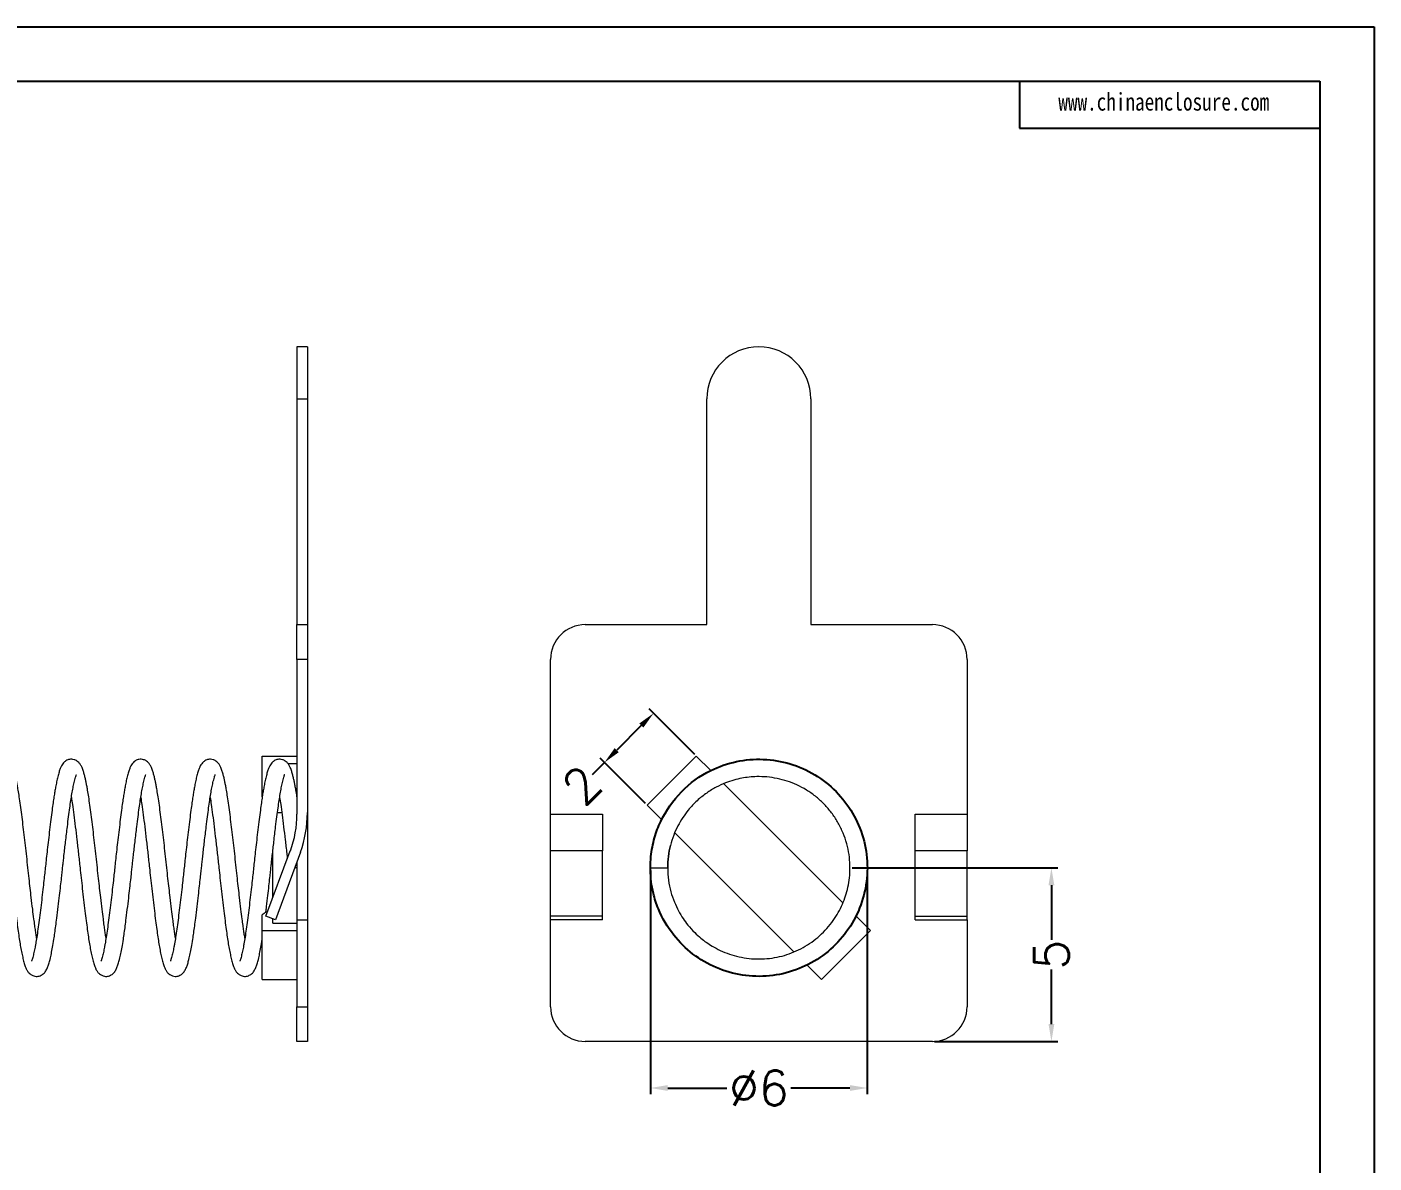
# Model space of a CAD drawing. Header units: inches. Extents: x 2412 to 2590, y 1345 to 1411.
# Drawn here: x 2465.67 to 2504.48, y 1378.18 to 1410.89 of the extents above; entities that cross this region are included whole.
import ezdxf

# ---------------------------------------------------------------- set-up
doc = ezdxf.new("R2010")
doc.units = ezdxf.units.IN
doc.layers.add('文字', color=81, linetype='Continuous')
doc.styles.get("Standard").update_dxf_attribs({"font": 'txt', "bigfont": 'gbcbig.shx'})
doc.styles.add('宋体', font='', dxfattribs={"width": 0.8, "height": 3.5})
doc.styles.get('宋体').set_extended_font_data('SimSun')
doc.dimstyles.new('1', dxfattribs={"dimtxt": 1, "dimasz": 0.5, "dimexe": 0.18, "dimexo": 0.0625, "dimgap": 0.09, "dimtad": 0, "dimzin": 9, "dimdsep": 46, "dimtxsty": 'Standard', "dimcen": 0.2, "dimclrd": 3, "dimclre": 3, "dimadec": 0, "dimazin": 2, "dimtfac": 1, "dimtofl": 0, "dimtmove": 0, "dimatfit": 3, "dimfxl": 1, "dimtolj": 1, "dimtzin": 0, "dimarcsym": 0})

# ---------------------------------------------------------------- blocks, each defined once
blk = doc.blocks.new('*D135')
at = {"color": 3, "lineweight": -2}
for p, q in [((2489.444, 1386.68), (2495.364, 1386.68)), ((2495.184, 1386.18), (2495.184, 1384.604)), ((2495.184, 1382.18), (2495.184, 1383.757)), ((2491.819, 1381.68), (2495.364, 1381.68))]:
    blk.add_line(p, q, dxfattribs=at)
at = {"color": 3}
for points in [[(2495.101, 1386.18), (2495.268, 1386.18), (2495.184, 1386.68)], [(2495.101, 1382.18), (2495.268, 1382.18), (2495.184, 1381.68)]]:
    blk.add_solid(points, dxfattribs=at)
at = {"layer": 'Defpoints', "color": 0}
for p in [(2489.381, 1386.68), (2495.184, 1386.68), (2491.756, 1381.68)]:
    blk.add_point(p, dxfattribs=at)
at = {"color": 0, "insert": (2495.184, 1384.18), "char_height": 1, "attachment_point": 5, "rotation": 90}
blk.add_mtext('\\A1;5', dxfattribs=at)
blk = doc.blocks.new('*D136')
at = {"color": 3, "lineweight": -2}
for p, q in [((2484.909, 1389.942), (2483.596, 1391.255)), ((2483.37, 1390.774), (2482.663, 1390.067)), ((2482.309, 1389.713), (2481.956, 1389.36)), ((2483.495, 1388.528), (2482.182, 1389.841))]:
    blk.add_line(p, q, dxfattribs=at)
at = {"color": 3}
for points in [[(2483.311, 1390.833), (2483.429, 1390.715), (2483.723, 1391.128)], [(2482.604, 1390.126), (2482.722, 1390.008), (2482.309, 1389.713)]]:
    blk.add_solid(points, dxfattribs=at)
at = {"layer": 'Defpoints', "color": 0}
for p in [(2482.309, 1389.713), (2484.953, 1389.898), (2483.539, 1388.483)]:
    blk.add_point(p, dxfattribs=at)
at = {"color": 0, "insert": (2481.656, 1389.06), "char_height": 1, "attachment_point": 5, "rotation": 45}
blk.add_mtext('\\A1;2', dxfattribs=at)
blk = doc.blocks.new('*D137')
at = {"color": 3, "lineweight": -2}
for p, q in [((2483.632, 1386.598), (2483.632, 1380.161)), ((2489.881, 1386.598), (2489.881, 1380.161)), ((2484.132, 1380.341), (2485.833, 1380.341)), ((2489.381, 1380.341), (2487.68, 1380.341))]:
    blk.add_line(p, q, dxfattribs=at)
at = {"color": 3}
for points in [[(2484.132, 1380.425), (2484.132, 1380.258), (2483.632, 1380.341)], [(2489.381, 1380.425), (2489.381, 1380.258), (2489.881, 1380.341)]]:
    blk.add_solid(points, dxfattribs=at)
at = {"layer": 'Defpoints', "color": 0}
for p in [(2483.632, 1386.661), (2489.881, 1386.661), (2489.881, 1380.341)]:
    blk.add_point(p, dxfattribs=at)
at = {"color": 0, "insert": (2486.757, 1380.341), "char_height": 1, "attachment_point": 5}
blk.add_mtext('\\A1;%%C6', dxfattribs=at)

msp = doc.modelspace()

# ---------------------------------------------------------------- linework, layer by layer
for p, q in [((2411.97, 1410.886), (2504.477, 1410.886)), ((2504.477, 1410.886), (2504.477, 1345.476)), ((2414.364, 1409.328), (2502.92, 1409.328)), ((2494.268, 1409.328), (2494.268, 1407.977)), ((2502.92, 1409.328), (2502.92, 1347.034)), ((2494.268, 1407.977), (2502.92, 1407.977))]:
    msp.add_line(p, q)
at = {"color": 7, "linetype": 'Continuous', "lineweight": 15}
for p, q in [((2473.753, 1401.68), (2473.453, 1401.68)), ((2473.453, 1401.68), (2473.453, 1400.18)), ((2473.753, 1401.68), (2473.753, 1400.18)), ((2473.453, 1400.18), (2473.753, 1400.18)), ((2473.453, 1400.18), (2473.453, 1393.68)), ((2473.753, 1400.18), (2473.753, 1393.68)), ((2485.256, 1393.68), (2485.256, 1400.18)), ((2488.256, 1400.18), (2488.256, 1393.68)), ((2473.453, 1393.68), (2473.753, 1393.68)), ((2473.453, 1392.68), (2473.453, 1393.68)), ((2473.753, 1393.68), (2473.753, 1392.68)), ((2481.756, 1393.68), (2485.256, 1393.68)), ((2488.256, 1393.68), (2491.756, 1393.68)), ((2473.453, 1392.68), (2473.453, 1388.225)), ((2473.753, 1392.68), (2473.453, 1392.68)), ((2473.753, 1392.68), (2473.753, 1388.268)), ((2480.756, 1388.225), (2480.756, 1392.68)), ((2492.756, 1392.68), (2492.756, 1388.225)), ((2472.453, 1388.727), (2472.453, 1389.898)), ((2472.453, 1389.898), (2473.453, 1389.898)), ((2473.19, 1389.685), (2473.453, 1389.685)), ((2484.953, 1389.898), (2483.539, 1388.483)), ((2485.372, 1389.479), (2484.953, 1389.898)), ((2489.178, 1385.673), (2485.749, 1389.102)), ((2483.539, 1388.483), (2483.959, 1388.064)), ((2472.891, 1388.271), (2473.015, 1388.271)), ((2473.753, 1388.268), (2473.753, 1385.18)), ((2480.756, 1388.225), (2482.256, 1388.225)), ((2480.756, 1387.17), (2480.756, 1388.225)), ((2482.256, 1388.225), (2482.256, 1387.17)), ((2491.256, 1388.225), (2492.756, 1388.225)), ((2491.256, 1387.17), (2491.256, 1388.225)), ((2492.756, 1388.225), (2492.756, 1387.17)), ((2484.336, 1387.687), (2487.762, 1384.26)), ((2472.553, 1385.286), (2473.261, 1387.17)), ((2472.753, 1385.818), (2472.753, 1387.135)), ((2473.55, 1387.129), (2472.834, 1385.18)), ((2473.453, 1386.864), (2473.453, 1385.18)), ((2482.256, 1387.17), (2480.756, 1387.17)), ((2480.756, 1385.286), (2480.756, 1387.17)), ((2482.256, 1385.286), (2482.256, 1387.17)), ((2492.756, 1387.17), (2491.256, 1387.17)), ((2491.256, 1385.286), (2491.256, 1387.17)), ((2492.756, 1385.286), (2492.756, 1387.17)), ((2473.453, 1386.68), (2473.385, 1386.68)), ((2483.631, 1386.68), (2484.131, 1386.68)), ((2472.453, 1384.877), (2472.453, 1385.329)), ((2472.834, 1385.18), (2472.553, 1385.286)), ((2482.256, 1385.286), (2480.756, 1385.286)), ((2480.756, 1385.18), (2480.756, 1385.286)), ((2482.256, 1385.18), (2482.256, 1385.286)), ((2489.974, 1384.877), (2489.553, 1385.298)), ((2491.256, 1385.286), (2492.756, 1385.286)), ((2491.256, 1385.18), (2491.256, 1385.286)), ((2492.756, 1385.18), (2492.756, 1385.286)), ((2472.753, 1385.089), (2472.753, 1385.211)), ((2472.753, 1385.089), (2473.453, 1385.089)), ((2473.453, 1385.18), (2473.753, 1385.18)), ((2473.453, 1385.18), (2473.453, 1382.68)), ((2473.753, 1385.18), (2473.753, 1382.68)), ((2482.256, 1385.18), (2480.756, 1385.18)), ((2480.756, 1382.68), (2480.756, 1385.18)), ((2491.256, 1385.18), (2492.756, 1385.18)), ((2492.756, 1385.18), (2492.756, 1382.68)), ((2472.453, 1383.463), (2472.453, 1384.877)), ((2472.453, 1384.877), (2473.453, 1384.877)), ((2488.56, 1383.463), (2489.974, 1384.877)), ((2488.14, 1383.883), (2488.56, 1383.463)), ((2472.453, 1383.463), (2473.453, 1383.463)), ((2473.453, 1382.68), (2473.753, 1382.68)), ((2473.453, 1381.68), (2473.453, 1382.68)), ((2473.753, 1382.68), (2473.753, 1381.68)), ((2473.753, 1381.68), (2473.453, 1381.68)), ((2491.756, 1381.68), (2481.756, 1381.68))]:
    msp.add_line(p, q, dxfattribs=at)
for centre, radius, start, end in [((2486.756, 1400.18), 1.5, 0, 180), ((2481.756, 1392.68), 1, 90, 180), ((2491.756, 1392.68), 1, 0, 90), ((2470.453, 1388.225), 3, 339.4003, 0), ((2470.453, 1388.268), 3.3, 339.8129, 0), ((2481.756, 1382.68), 1, 180, 270), ((2491.756, 1382.68), 1, 270, 0)]:
    msp.add_arc(centre, radius, start, end, dxfattribs=at)
at = {"color": 7, "linetype": 'Continuous', "extrusion": (0, 0, -1)}
msp.add_arc((-2484.131, 1386.68), 0.5, 357.7407, 2.0701, dxfattribs=at)
at = {"color": 7, "linetype": 'Continuous', "lineweight": 15}
for points, knots in [([(2465.953, 1384.654), (2465.949, 1384.679), (2465.938, 1384.745), (2465.921, 1384.866), (2465.899, 1385.024), (2465.872, 1385.231), (2465.838, 1385.499), (2465.802, 1385.797), (2465.768, 1386.095), (2465.735, 1386.38), (2465.702, 1386.687), (2465.668, 1387.006), (2465.632, 1387.324), (2465.596, 1387.632), (2465.56, 1387.93), (2465.524, 1388.215), (2465.489, 1388.482), (2465.455, 1388.717), (2465.425, 1388.902), (2465.4, 1389.04), (2465.378, 1389.148), (2465.356, 1389.252), (2465.33, 1389.357), (2465.299, 1389.465), (2465.265, 1389.561), (2465.229, 1389.631), (2465.197, 1389.679), (2465.166, 1389.715), (2465.114, 1389.759), (2465.044, 1389.794), (2464.967, 1389.808), (2464.904, 1389.803), (2464.847, 1389.787), (2464.796, 1389.761), (2464.747, 1389.723), (2464.704, 1389.674), (2464.666, 1389.612), (2464.63, 1389.533), (2464.596, 1389.431), (2464.562, 1389.305), (2464.53, 1389.161), (2464.501, 1389.015), (2464.476, 1388.87), (2464.451, 1388.72), (2464.425, 1388.544), (2464.396, 1388.329), (2464.363, 1388.071), (2464.328, 1387.783), (2464.293, 1387.49), (2464.261, 1387.212), (2464.233, 1386.96), (2464.209, 1386.734), (2464.186, 1386.523), (2464.161, 1386.298), (2464.132, 1386.037), (2464.098, 1385.749), (2464.062, 1385.454), (2464.026, 1385.172), (2463.992, 1384.912), (2463.958, 1384.684), (2463.93, 1384.516), (2463.908, 1384.398), (2463.892, 1384.315), (2463.876, 1384.239), (2463.858, 1384.166), (2463.84, 1384.097), (2463.824, 1384.043), (2463.812, 1384.009), (2463.805, 1383.993), (2463.805, 1383.993), (2463.805, 1383.993)], [0, 0, 0, 0, 0.006883, 0.018404, 0.031353, 0.045868, 0.066455, 0.090059, 0.10743, 0.126008, 0.145669, 0.166645, 0.187344, 0.207714, 0.228264, 0.248989, 0.269807, 0.290463, 0.308735, 0.321417, 0.332456, 0.3443, 0.357891, 0.3732, 0.391702, 0.40712, 0.413668, 0.41997, 0.427842, 0.43766, 0.445119, 0.451749, 0.457242, 0.463864, 0.470933, 0.481631, 0.493738, 0.506783, 0.523685, 0.542301, 0.560408, 0.576103, 0.589357, 0.602895, 0.617621, 0.634744, 0.65451, 0.67575, 0.695655, 0.714029, 0.730618, 0.744735, 0.757466, 0.771305, 0.788389, 0.808453, 0.829168, 0.849917, 0.870604, 0.891052, 0.909175, 0.919797, 0.929222, 0.9386, 0.949474, 0.961791, 0.975403, 0.985264, 0.994336, 1, 1, 1, 1]), ([(2467.953, 1384.654), (2467.949, 1384.679), (2467.938, 1384.745), (2467.921, 1384.866), (2467.899, 1385.024), (2467.872, 1385.231), (2467.838, 1385.499), (2467.802, 1385.797), (2467.768, 1386.095), (2467.735, 1386.38), (2467.702, 1386.687), (2467.668, 1387.006), (2467.632, 1387.324), (2467.596, 1387.632), (2467.56, 1387.93), (2467.524, 1388.215), (2467.489, 1388.482), (2467.455, 1388.717), (2467.425, 1388.902), (2467.4, 1389.04), (2467.378, 1389.148), (2467.356, 1389.252), (2467.33, 1389.357), (2467.299, 1389.465), (2467.265, 1389.561), (2467.229, 1389.631), (2467.197, 1389.679), (2467.166, 1389.715), (2467.114, 1389.759), (2467.044, 1389.794), (2466.967, 1389.808), (2466.904, 1389.803), (2466.847, 1389.787), (2466.796, 1389.761), (2466.747, 1389.723), (2466.704, 1389.674), (2466.666, 1389.612), (2466.63, 1389.533), (2466.596, 1389.431), (2466.562, 1389.305), (2466.53, 1389.161), (2466.501, 1389.015), (2466.476, 1388.87), (2466.451, 1388.72), (2466.425, 1388.544), (2466.396, 1388.329), (2466.363, 1388.071), (2466.328, 1387.783), (2466.293, 1387.49), (2466.261, 1387.212), (2466.233, 1386.96), (2466.209, 1386.734), (2466.186, 1386.523), (2466.161, 1386.298), (2466.132, 1386.037), (2466.098, 1385.749), (2466.062, 1385.454), (2466.026, 1385.172), (2465.992, 1384.912), (2465.958, 1384.684), (2465.93, 1384.516), (2465.908, 1384.398), (2465.892, 1384.315), (2465.876, 1384.239), (2465.858, 1384.166), (2465.84, 1384.097), (2465.824, 1384.043), (2465.812, 1384.009), (2465.805, 1383.993), (2465.805, 1383.993), (2465.805, 1383.993)], [0, 0, 0, 0, 0.006883, 0.018404, 0.031353, 0.045868, 0.066455, 0.090059, 0.10743, 0.126008, 0.145669, 0.166645, 0.187344, 0.207714, 0.228264, 0.248989, 0.269807, 0.290463, 0.308735, 0.321417, 0.332456, 0.3443, 0.357891, 0.3732, 0.391702, 0.40712, 0.413668, 0.41997, 0.427842, 0.43766, 0.445119, 0.451749, 0.457242, 0.463864, 0.470933, 0.481631, 0.493738, 0.506783, 0.523685, 0.542301, 0.560408, 0.576103, 0.589357, 0.602895, 0.617621, 0.634744, 0.65451, 0.67575, 0.695655, 0.714029, 0.730618, 0.744735, 0.757466, 0.771305, 0.788389, 0.808453, 0.829168, 0.849917, 0.870604, 0.891052, 0.909175, 0.919797, 0.929222, 0.9386, 0.949474, 0.961791, 0.975403, 0.985264, 0.994336, 1, 1, 1, 1]), ([(2469.953, 1384.654), (2469.949, 1384.679), (2469.938, 1384.745), (2469.921, 1384.866), (2469.899, 1385.024), (2469.872, 1385.231), (2469.838, 1385.499), (2469.802, 1385.797), (2469.768, 1386.095), (2469.735, 1386.38), (2469.702, 1386.687), (2469.668, 1387.006), (2469.632, 1387.324), (2469.596, 1387.632), (2469.56, 1387.93), (2469.524, 1388.215), (2469.489, 1388.482), (2469.455, 1388.717), (2469.425, 1388.902), (2469.4, 1389.04), (2469.378, 1389.148), (2469.356, 1389.252), (2469.33, 1389.357), (2469.299, 1389.465), (2469.265, 1389.561), (2469.229, 1389.631), (2469.197, 1389.679), (2469.166, 1389.715), (2469.114, 1389.759), (2469.044, 1389.794), (2468.967, 1389.808), (2468.904, 1389.803), (2468.847, 1389.787), (2468.796, 1389.761), (2468.747, 1389.723), (2468.704, 1389.674), (2468.666, 1389.612), (2468.63, 1389.533), (2468.596, 1389.431), (2468.562, 1389.305), (2468.53, 1389.161), (2468.501, 1389.015), (2468.476, 1388.87), (2468.451, 1388.72), (2468.425, 1388.544), (2468.396, 1388.329), (2468.363, 1388.071), (2468.328, 1387.783), (2468.293, 1387.49), (2468.261, 1387.212), (2468.233, 1386.96), (2468.209, 1386.734), (2468.186, 1386.523), (2468.161, 1386.298), (2468.132, 1386.037), (2468.098, 1385.749), (2468.062, 1385.454), (2468.026, 1385.172), (2467.992, 1384.912), (2467.958, 1384.684), (2467.93, 1384.516), (2467.908, 1384.398), (2467.892, 1384.315), (2467.876, 1384.239), (2467.858, 1384.166), (2467.84, 1384.097), (2467.824, 1384.043), (2467.812, 1384.009), (2467.805, 1383.993), (2467.805, 1383.993), (2467.805, 1383.993)], [0, 0, 0, 0, 0.006883, 0.018404, 0.031353, 0.045868, 0.066455, 0.090059, 0.10743, 0.126008, 0.145669, 0.166645, 0.187344, 0.207714, 0.228264, 0.248989, 0.269807, 0.290463, 0.308735, 0.321417, 0.332456, 0.3443, 0.357891, 0.3732, 0.391702, 0.40712, 0.413668, 0.41997, 0.427842, 0.43766, 0.445119, 0.451749, 0.457242, 0.463864, 0.470933, 0.481631, 0.493738, 0.506783, 0.523685, 0.542301, 0.560408, 0.576103, 0.589357, 0.602895, 0.617621, 0.634744, 0.65451, 0.67575, 0.695655, 0.714029, 0.730618, 0.744735, 0.757466, 0.771305, 0.788389, 0.808453, 0.829168, 0.849917, 0.870604, 0.891052, 0.909175, 0.919797, 0.929222, 0.9386, 0.949474, 0.961791, 0.975403, 0.985264, 0.994336, 1, 1, 1, 1]), ([(2471.703, 1386.68), (2471.691, 1386.789), (2471.668, 1387.006), (2471.632, 1387.324), (2471.596, 1387.632), (2471.56, 1387.93), (2471.524, 1388.215), (2471.489, 1388.482), (2471.455, 1388.717), (2471.425, 1388.902), (2471.4, 1389.04), (2471.378, 1389.148), (2471.356, 1389.252), (2471.33, 1389.357), (2471.299, 1389.465), (2471.265, 1389.561), (2471.229, 1389.631), (2471.197, 1389.679), (2471.166, 1389.715), (2471.114, 1389.759), (2471.044, 1389.794), (2470.967, 1389.808), (2470.904, 1389.803), (2470.847, 1389.787), (2470.796, 1389.761), (2470.747, 1389.723), (2470.704, 1389.674), (2470.666, 1389.612), (2470.63, 1389.533), (2470.596, 1389.431), (2470.562, 1389.305), (2470.53, 1389.161), (2470.501, 1389.015), (2470.476, 1388.87), (2470.451, 1388.72), (2470.425, 1388.544), (2470.396, 1388.329), (2470.363, 1388.071), (2470.328, 1387.783), (2470.293, 1387.49), (2470.261, 1387.212), (2470.233, 1386.96), (2470.209, 1386.734), (2470.186, 1386.523), (2470.161, 1386.298), (2470.132, 1386.037), (2470.098, 1385.749), (2470.062, 1385.454), (2470.026, 1385.172), (2469.992, 1384.912), (2469.958, 1384.684), (2469.93, 1384.516), (2469.908, 1384.398), (2469.892, 1384.315), (2469.876, 1384.239), (2469.858, 1384.166), (2469.84, 1384.097), (2469.824, 1384.043), (2469.812, 1384.009), (2469.805, 1383.993), (2469.805, 1383.993), (2469.805, 1383.993)], [0, 0, 0, 0, 0.024553, 0.048782, 0.072625, 0.096678, 0.120937, 0.145305, 0.169482, 0.190869, 0.205714, 0.218636, 0.232499, 0.248407, 0.266326, 0.287983, 0.306031, 0.313695, 0.321071, 0.330285, 0.341778, 0.350508, 0.358269, 0.364698, 0.372449, 0.380724, 0.393246, 0.407417, 0.422686, 0.442471, 0.46426, 0.485454, 0.503826, 0.519339, 0.535186, 0.552423, 0.572466, 0.595601, 0.620463, 0.643763, 0.665269, 0.684686, 0.701211, 0.716113, 0.732311, 0.752308, 0.775793, 0.80004, 0.824327, 0.848541, 0.872475, 0.893689, 0.906121, 0.917153, 0.928131, 0.940859, 0.955276, 0.971209, 0.982751, 0.99337, 1, 1, 1, 1]), ([(2473.453, 1388.727), (2473.442, 1388.792), (2473.425, 1388.904), (2473.4, 1389.04), (2473.378, 1389.148), (2473.356, 1389.252), (2473.33, 1389.357), (2473.299, 1389.465), (2473.265, 1389.561), (2473.229, 1389.631), (2473.197, 1389.679), (2473.166, 1389.715), (2473.114, 1389.759), (2473.044, 1389.794), (2472.967, 1389.808), (2472.904, 1389.803), (2472.847, 1389.787), (2472.796, 1389.761), (2472.747, 1389.723), (2472.704, 1389.674), (2472.666, 1389.612), (2472.63, 1389.533), (2472.596, 1389.431), (2472.562, 1389.305), (2472.53, 1389.161), (2472.501, 1389.015), (2472.476, 1388.87), (2472.451, 1388.72), (2472.425, 1388.544), (2472.396, 1388.329), (2472.363, 1388.071), (2472.328, 1387.783), (2472.293, 1387.49), (2472.261, 1387.212), (2472.233, 1386.96), (2472.209, 1386.734), (2472.186, 1386.523), (2472.161, 1386.298), (2472.132, 1386.037), (2472.098, 1385.749), (2472.062, 1385.454), (2472.026, 1385.172), (2471.992, 1384.912), (2471.958, 1384.684), (2471.93, 1384.516), (2471.908, 1384.398), (2471.892, 1384.315), (2471.876, 1384.239), (2471.858, 1384.166), (2471.84, 1384.097), (2471.824, 1384.043), (2471.812, 1384.009), (2471.805, 1383.993), (2471.805, 1383.993), (2471.805, 1383.993)], [0, 0, 0, 0, 0.025219, 0.043103, 0.05867, 0.075371, 0.094537, 0.116124, 0.142215, 0.163957, 0.173191, 0.182077, 0.193177, 0.207022, 0.21754, 0.22689, 0.234636, 0.243973, 0.253942, 0.269028, 0.2861, 0.304495, 0.32833, 0.35458, 0.380113, 0.402247, 0.420936, 0.440026, 0.460792, 0.484938, 0.512811, 0.542762, 0.570831, 0.596741, 0.620134, 0.640041, 0.657994, 0.677509, 0.7016, 0.729892, 0.759103, 0.788363, 0.817533, 0.846368, 0.871924, 0.886902, 0.900193, 0.913417, 0.928751, 0.94612, 0.965314, 0.97922, 0.992013, 1, 1, 1, 1]), ([(2465.203, 1386.68), (2465.213, 1386.585), (2465.235, 1386.384), (2465.27, 1386.075), (2465.307, 1385.755), (2465.344, 1385.444), (2465.38, 1385.161), (2465.412, 1384.91), (2465.444, 1384.689), (2465.475, 1384.491), (2465.508, 1384.308), (2465.542, 1384.14), (2465.579, 1383.991), (2465.614, 1383.871), (2465.651, 1383.778), (2465.684, 1383.717), (2465.714, 1383.676), (2465.743, 1383.643), (2465.792, 1383.601), (2465.861, 1383.567), (2465.937, 1383.553), (2465.999, 1383.557), (2466.056, 1383.573), (2466.107, 1383.598), (2466.169, 1383.645), (2466.22, 1383.711), (2466.268, 1383.806), (2466.306, 1383.917), (2466.342, 1384.047), (2466.377, 1384.204), (2466.414, 1384.396), (2466.448, 1384.596), (2466.479, 1384.803), (2466.506, 1385.007), (2466.538, 1385.26), (2466.575, 1385.554), (2466.612, 1385.867), (2466.644, 1386.145), (2466.67, 1386.375), (2466.69, 1386.565), (2466.707, 1386.723), (2466.724, 1386.878), (2466.743, 1387.048), (2466.764, 1387.236), (2466.788, 1387.442), (2466.813, 1387.652), (2466.842, 1387.894), (2466.874, 1388.149), (2466.907, 1388.402), (2466.939, 1388.621), (2466.97, 1388.816), (2467.002, 1388.989), (2467.03, 1389.121), (2467.053, 1389.219), (2467.073, 1389.288), (2467.088, 1389.337), (2467.099, 1389.364), (2467.099, 1389.366), (2467.1, 1389.367)], [0, 0, 0, 0, 0.021575, 0.045081, 0.070431, 0.096061, 0.120173, 0.142689, 0.164024, 0.184641, 0.20587, 0.227762, 0.250242, 0.27263, 0.291984, 0.308092, 0.314911, 0.32155, 0.33023, 0.341399, 0.350056, 0.357807, 0.364245, 0.371886, 0.379463, 0.399178, 0.419685, 0.440274, 0.461509, 0.48542, 0.50821, 0.533467, 0.551577, 0.570604, 0.590631, 0.6189, 0.643784, 0.665113, 0.683095, 0.69605, 0.707867, 0.718651, 0.731015, 0.746431, 0.761614, 0.778827, 0.7962, 0.82091, 0.843919, 0.865624, 0.886491, 0.908138, 0.930647, 0.946049, 0.961693, 0.976639, 0.989981, 1, 1, 1, 1]), ([(2467.203, 1386.68), (2467.213, 1386.585), (2467.235, 1386.384), (2467.27, 1386.075), (2467.307, 1385.755), (2467.344, 1385.444), (2467.38, 1385.161), (2467.412, 1384.91), (2467.444, 1384.689), (2467.475, 1384.491), (2467.508, 1384.308), (2467.542, 1384.14), (2467.579, 1383.991), (2467.614, 1383.871), (2467.651, 1383.778), (2467.684, 1383.717), (2467.714, 1383.676), (2467.743, 1383.643), (2467.792, 1383.601), (2467.861, 1383.567), (2467.937, 1383.553), (2467.999, 1383.557), (2468.056, 1383.573), (2468.107, 1383.598), (2468.169, 1383.645), (2468.22, 1383.711), (2468.268, 1383.806), (2468.306, 1383.917), (2468.342, 1384.047), (2468.377, 1384.204), (2468.414, 1384.396), (2468.448, 1384.596), (2468.479, 1384.803), (2468.506, 1385.007), (2468.538, 1385.26), (2468.575, 1385.554), (2468.612, 1385.867), (2468.644, 1386.145), (2468.67, 1386.375), (2468.69, 1386.565), (2468.707, 1386.723), (2468.724, 1386.878), (2468.743, 1387.048), (2468.764, 1387.236), (2468.788, 1387.442), (2468.813, 1387.652), (2468.842, 1387.894), (2468.874, 1388.149), (2468.907, 1388.402), (2468.939, 1388.621), (2468.97, 1388.816), (2469.002, 1388.989), (2469.03, 1389.121), (2469.053, 1389.219), (2469.073, 1389.288), (2469.088, 1389.337), (2469.099, 1389.364), (2469.099, 1389.366), (2469.1, 1389.367)], [0, 0, 0, 0, 0.0215746, 0.0450811, 0.0704306, 0.096061, 0.1201732, 0.1426892, 0.1640244, 0.1846409, 0.2058697, 0.2277619, 0.2502417, 0.2726297, 0.2919837, 0.3080924, 0.3149107, 0.3215495, 0.33023, 0.3413994, 0.350056, 0.3578072, 0.3642452, 0.371886, 0.379463, 0.3991783, 0.4196848, 0.4402741, 0.461509, 0.4854204, 0.5082096, 0.5334668, 0.5515774, 0.5706041, 0.5906313, 0.6189003, 0.6437839, 0.6651128, 0.6830952, 0.69605, 0.7078675, 0.7186512, 0.731015, 0.7464314, 0.7616139, 0.7788265, 0.7961999, 0.8209095, 0.8439193, 0.865624, 0.8864915, 0.908138, 0.9306465, 0.9460487, 0.9616931, 0.9766389, 0.9899808, 1, 1, 1, 1]), ([(2469.203, 1386.68), (2469.213, 1386.585), (2469.235, 1386.384), (2469.27, 1386.075), (2469.307, 1385.755), (2469.344, 1385.444), (2469.38, 1385.161), (2469.412, 1384.91), (2469.444, 1384.689), (2469.475, 1384.491), (2469.508, 1384.308), (2469.542, 1384.14), (2469.579, 1383.991), (2469.614, 1383.871), (2469.651, 1383.778), (2469.684, 1383.717), (2469.714, 1383.676), (2469.743, 1383.643), (2469.792, 1383.601), (2469.861, 1383.567), (2469.937, 1383.553), (2469.999, 1383.557), (2470.056, 1383.573), (2470.107, 1383.598), (2470.169, 1383.645), (2470.22, 1383.711), (2470.268, 1383.806), (2470.306, 1383.917), (2470.342, 1384.047), (2470.377, 1384.204), (2470.414, 1384.396), (2470.448, 1384.596), (2470.479, 1384.803), (2470.506, 1385.007), (2470.538, 1385.26), (2470.575, 1385.554), (2470.612, 1385.867), (2470.644, 1386.145), (2470.67, 1386.375), (2470.69, 1386.565), (2470.707, 1386.723), (2470.724, 1386.878), (2470.743, 1387.048), (2470.764, 1387.236), (2470.788, 1387.442), (2470.813, 1387.652), (2470.842, 1387.894), (2470.874, 1388.149), (2470.907, 1388.402), (2470.939, 1388.621), (2470.97, 1388.816), (2471.002, 1388.989), (2471.03, 1389.121), (2471.053, 1389.219), (2471.073, 1389.288), (2471.088, 1389.337), (2471.099, 1389.364), (2471.099, 1389.366), (2471.1, 1389.367)], [0, 0, 0, 0, 0.021575, 0.045081, 0.070431, 0.096061, 0.120173, 0.142689, 0.164024, 0.184641, 0.20587, 0.227762, 0.250242, 0.27263, 0.291984, 0.308092, 0.314911, 0.32155, 0.33023, 0.341399, 0.350056, 0.357807, 0.364245, 0.371886, 0.379463, 0.399178, 0.419685, 0.440274, 0.461509, 0.48542, 0.50821, 0.533467, 0.551577, 0.570604, 0.590631, 0.6189, 0.643784, 0.665113, 0.683095, 0.69605, 0.707867, 0.718651, 0.731015, 0.746431, 0.761614, 0.778827, 0.7962, 0.82091, 0.843919, 0.865624, 0.886491, 0.908138, 0.930647, 0.946049, 0.961693, 0.976639, 0.989981, 1, 1, 1, 1]), ([(2472.565, 1385.475), (2472.569, 1385.507), (2472.585, 1385.637), (2472.612, 1385.868), (2472.644, 1386.145), (2472.67, 1386.375), (2472.69, 1386.565), (2472.707, 1386.723), (2472.724, 1386.878), (2472.743, 1387.048), (2472.764, 1387.236), (2472.788, 1387.442), (2472.813, 1387.652), (2472.842, 1387.894), (2472.874, 1388.149), (2472.907, 1388.402), (2472.939, 1388.621), (2472.97, 1388.816), (2473.002, 1388.989), (2473.03, 1389.121), (2473.053, 1389.219), (2473.073, 1389.288), (2473.088, 1389.337), (2473.099, 1389.364), (2473.099, 1389.366), (2473.1, 1389.367)], [0, 0, 0, 0, 0.020421, 0.084382, 0.139205, 0.185427, 0.218726, 0.249102, 0.27682, 0.308601, 0.348227, 0.387252, 0.431495, 0.476152, 0.539666, 0.59881, 0.6546, 0.708238, 0.763878, 0.821734, 0.861324, 0.901536, 0.939953, 0.974247, 1, 1, 1, 1]), ([(2484.131, 1386.68), (2484.135, 1386.79), (2484.143, 1387.006), (2484.205, 1387.32), (2484.297, 1387.614), (2484.417, 1387.883), (2484.559, 1388.124), (2484.741, 1388.372), (2484.968, 1388.613), (2485.242, 1388.833), (2485.516, 1389.001), (2485.781, 1389.122), (2486.028, 1389.206), (2486.258, 1389.261), (2486.478, 1389.293), (2486.721, 1389.309), (2486.992, 1389.3), (2487.286, 1389.257), (2487.576, 1389.18), (2487.858, 1389.069), (2488.131, 1388.924), (2488.388, 1388.745), (2488.623, 1388.535), (2488.831, 1388.298), (2489.01, 1388.038), (2489.158, 1387.755), (2489.272, 1387.454), (2489.347, 1387.143), (2489.383, 1386.835), (2489.383, 1386.539), (2489.352, 1386.26), (2489.296, 1385.998), (2489.215, 1385.749), (2489.11, 1385.508), (2488.977, 1385.271), (2488.813, 1385.041), (2488.621, 1384.824), (2488.401, 1384.627), (2488.161, 1384.456), (2487.903, 1384.313), (2487.634, 1384.2), (2487.353, 1384.118), (2487.064, 1384.068), (2486.77, 1384.05), (2486.475, 1384.065), (2486.186, 1384.113), (2485.908, 1384.191), (2485.648, 1384.296), (2485.427, 1384.413), (2485.243, 1384.533), (2485.076, 1384.66), (2484.895, 1384.823), (2484.723, 1385.013), (2484.568, 1385.223), (2484.436, 1385.443), (2484.315, 1385.701), (2484.215, 1385.997), (2484.145, 1386.328), (2484.136, 1386.56), (2484.131, 1386.68)], [0, 0, 0, 0, 0.019931, 0.039328, 0.058027, 0.075894, 0.092828, 0.108841, 0.131693, 0.152986, 0.172505, 0.190125, 0.205829, 0.219915, 0.233019, 0.246288, 0.264193, 0.28224, 0.300305, 0.318612, 0.337371, 0.356433, 0.375559, 0.394594, 0.413587, 0.43292, 0.452482, 0.47211, 0.491006, 0.508777, 0.525794, 0.542012, 0.557454, 0.573303, 0.589797, 0.606874, 0.624584, 0.642463, 0.660388, 0.678243, 0.695916, 0.713485, 0.731268, 0.749173, 0.767087, 0.784893, 0.802449, 0.819469, 0.835882, 0.84773, 0.859472, 0.874059, 0.892083, 0.905932, 0.921478, 0.938762, 0.957713, 0.978196, 1, 1, 1, 1]), ([(2466.953, 1388.705), (2466.963, 1388.639), (2466.987, 1388.487), (2467.024, 1388.204), (2467.067, 1387.865), (2467.112, 1387.49), (2467.158, 1387.091), (2467.188, 1386.818), (2467.203, 1386.68)], [0, 0, 0, 0, 0.12502, 0.288512, 0.460979, 0.638257, 0.818578, 1, 1, 1, 1]), ([(2468.953, 1388.705), (2468.963, 1388.639), (2468.987, 1388.487), (2469.024, 1388.204), (2469.067, 1387.865), (2469.112, 1387.49), (2469.158, 1387.091), (2469.188, 1386.818), (2469.203, 1386.68)], [0, 0, 0, 0, 0.12502, 0.288512, 0.460979, 0.638257, 0.818578, 1, 1, 1, 1]), ([(2470.953, 1388.705), (2470.963, 1388.639), (2470.987, 1388.487), (2471.024, 1388.204), (2471.067, 1387.865), (2471.112, 1387.49), (2471.158, 1387.091), (2471.188, 1386.818), (2471.203, 1386.68)], [0, 0, 0, 0, 0.12502, 0.288512, 0.460979, 0.638257, 0.818578, 1, 1, 1, 1]), ([(2472.953, 1388.705), (2472.963, 1388.639), (2472.987, 1388.487), (2473.024, 1388.204), (2473.067, 1387.865), (2473.112, 1387.489), (2473.149, 1387.177), (2473.169, 1386.99), (2473.174, 1386.94)], [0, 0, 0, 0, 0.141211, 0.325876, 0.520679, 0.720915, 0.924589, 1, 1, 1, 1]), ([(2484.131, 1386.68), (2484.135, 1386.79), (2484.142, 1387.007), (2484.188, 1387.218), (2484.211, 1387.322)], [0, 0, 0, 0, 0.506787, 1, 1, 1, 1]), ([(2471.203, 1386.68), (2471.213, 1386.585), (2471.235, 1386.384), (2471.27, 1386.075), (2471.307, 1385.755), (2471.344, 1385.444), (2471.38, 1385.161), (2471.412, 1384.91), (2471.444, 1384.689), (2471.475, 1384.491), (2471.508, 1384.308), (2471.542, 1384.14), (2471.579, 1383.991), (2471.614, 1383.871), (2471.651, 1383.778), (2471.684, 1383.717), (2471.714, 1383.676), (2471.743, 1383.643), (2471.792, 1383.601), (2471.861, 1383.567), (2471.937, 1383.553), (2471.999, 1383.557), (2472.056, 1383.573), (2472.107, 1383.598), (2472.169, 1383.645), (2472.22, 1383.711), (2472.268, 1383.806), (2472.306, 1383.917), (2472.342, 1384.047), (2472.377, 1384.204), (2472.414, 1384.397), (2472.439, 1384.543), (2472.452, 1384.631), (2472.453, 1384.635)], [0, 0, 0, 0, 0.040347, 0.084307, 0.131713, 0.179645, 0.224738, 0.266845, 0.306744, 0.3453, 0.385, 0.425941, 0.467981, 0.509849, 0.546043, 0.576168, 0.588919, 0.601334, 0.617568, 0.638456, 0.654645, 0.669141, 0.68118, 0.695469, 0.709639, 0.746509, 0.784859, 0.823363, 0.863075, 0.907792, 0.95041, 0.997644, 1, 1, 1, 1]), ([(2471.953, 1384.654), (2471.949, 1384.679), (2471.938, 1384.745), (2471.921, 1384.866), (2471.899, 1385.024), (2471.872, 1385.231), (2471.838, 1385.499), (2471.802, 1385.797), (2471.768, 1386.095), (2471.735, 1386.38), (2471.714, 1386.578), (2471.703, 1386.68)], [0, 0, 0, 0, 0.047253, 0.126343, 0.215233, 0.314879, 0.456209, 0.618243, 0.737498, 0.865033, 1, 1, 1, 1]), ([(2472.562, 1385.475), (2472.56, 1385.459), (2472.554, 1385.419), (2472.514, 1385.367), (2472.471, 1385.34), (2472.453, 1385.329)], [0, 0, 0, 0, 0.293514, 0.693271, 1, 1, 1, 1])]:
    msp.add_open_spline(points, degree=3, knots=knots, dxfattribs=at)
at = {"color": 7, "linetype": 'Continuous'}
msp.add_open_spline([(2483.632, 1386.698), (2483.635, 1386.79), (2483.638, 1386.891), (2483.657, 1387.093), (2483.671, 1387.188), (2483.707, 1387.369), (2483.728, 1387.456), (2483.799, 1387.704), (2483.859, 1387.864), (2484.081, 1388.332), (2484.283, 1388.622), (2484.772, 1389.12), (2485.059, 1389.327), (2485.839, 1389.713), (2486.365, 1389.824), (2487.406, 1389.781), (2487.921, 1389.627), (2488.814, 1389.089), (2489.192, 1388.707), (2489.718, 1387.806), (2489.866, 1387.289), (2489.895, 1386.247), (2489.777, 1385.723), (2489.302, 1384.795), (2488.947, 1384.391), (2488.086, 1383.804), (2487.58, 1383.621), (2486.543, 1383.519), (2486.011, 1383.601), (2485.052, 1384.01), (2484.626, 1384.336), (2484.122, 1384.975), (2483.973, 1385.229), (2483.804, 1385.646), (2483.756, 1385.793), (2483.692, 1386.053), (2483.671, 1386.167), (2483.644, 1386.394), (2483.638, 1386.5), (2483.633, 1386.619), (2483.633, 1386.64), (2483.632, 1386.661)], degree=3, knots=[0, 0, 0, 0, 0.016706, 0.016706, 0.030587, 0.030587, 0.044469, 0.044469, 0.070326, 0.070326, 0.123624, 0.123624, 0.176923, 0.176923, 0.256567, 0.256567, 0.336212, 0.336212, 0.415857, 0.415857, 0.495502, 0.495502, 0.575147, 0.575147, 0.654791, 0.654791, 0.734436, 0.734436, 0.814081, 0.814081, 0.893726, 0.893726, 0.938348, 0.938348, 0.962324, 0.962324, 0.979289, 0.979289, 0.996253, 0.996253, 1, 1, 1, 1], dxfattribs=at)

# ---------------------------------------------------------------- texts
at = {"layer": '文字', "color": 0, "insert": (2495.383, 1408.986), "char_height": 0.50759, "width": 8.91779, "attachment_point": 1, "style": '宋体'}
msp.add_mtext('www.chinaenclosure.com', dxfattribs=at)

# ---------------------------------------------------------------- dimensions: what is measured, and where the dimension line sits
dim = msp.add_aligned_dim(p1=(2484.953, 1389.898), p2=(2483.539, 1388.483), distance=-1.739, dimstyle='1')
dim.commit()
dim.dimension.update_dxf_attribs({"geometry": '*D136', "text_midpoint": (2481.656, 1389.06)})
dim = msp.add_linear_dim(base=(2489.881, 1380.341), p1=(2483.632, 1386.661), p2=(2489.881, 1386.661), text='%%C6', dimstyle='1')
dim.commit()
dim.dimension.update_dxf_attribs({"geometry": '*D137', "text_midpoint": (2486.757, 1380.341)})
dim = msp.add_linear_dim(base=(2495.184, 1386.68), p1=(2491.756, 1381.68), p2=(2489.381, 1386.68), angle=90, dimstyle='1')
dim.commit()
dim.dimension.update_dxf_attribs({"geometry": '*D135', "text_midpoint": (2495.184, 1384.18)})

doc.saveas('drawing.dxf')
